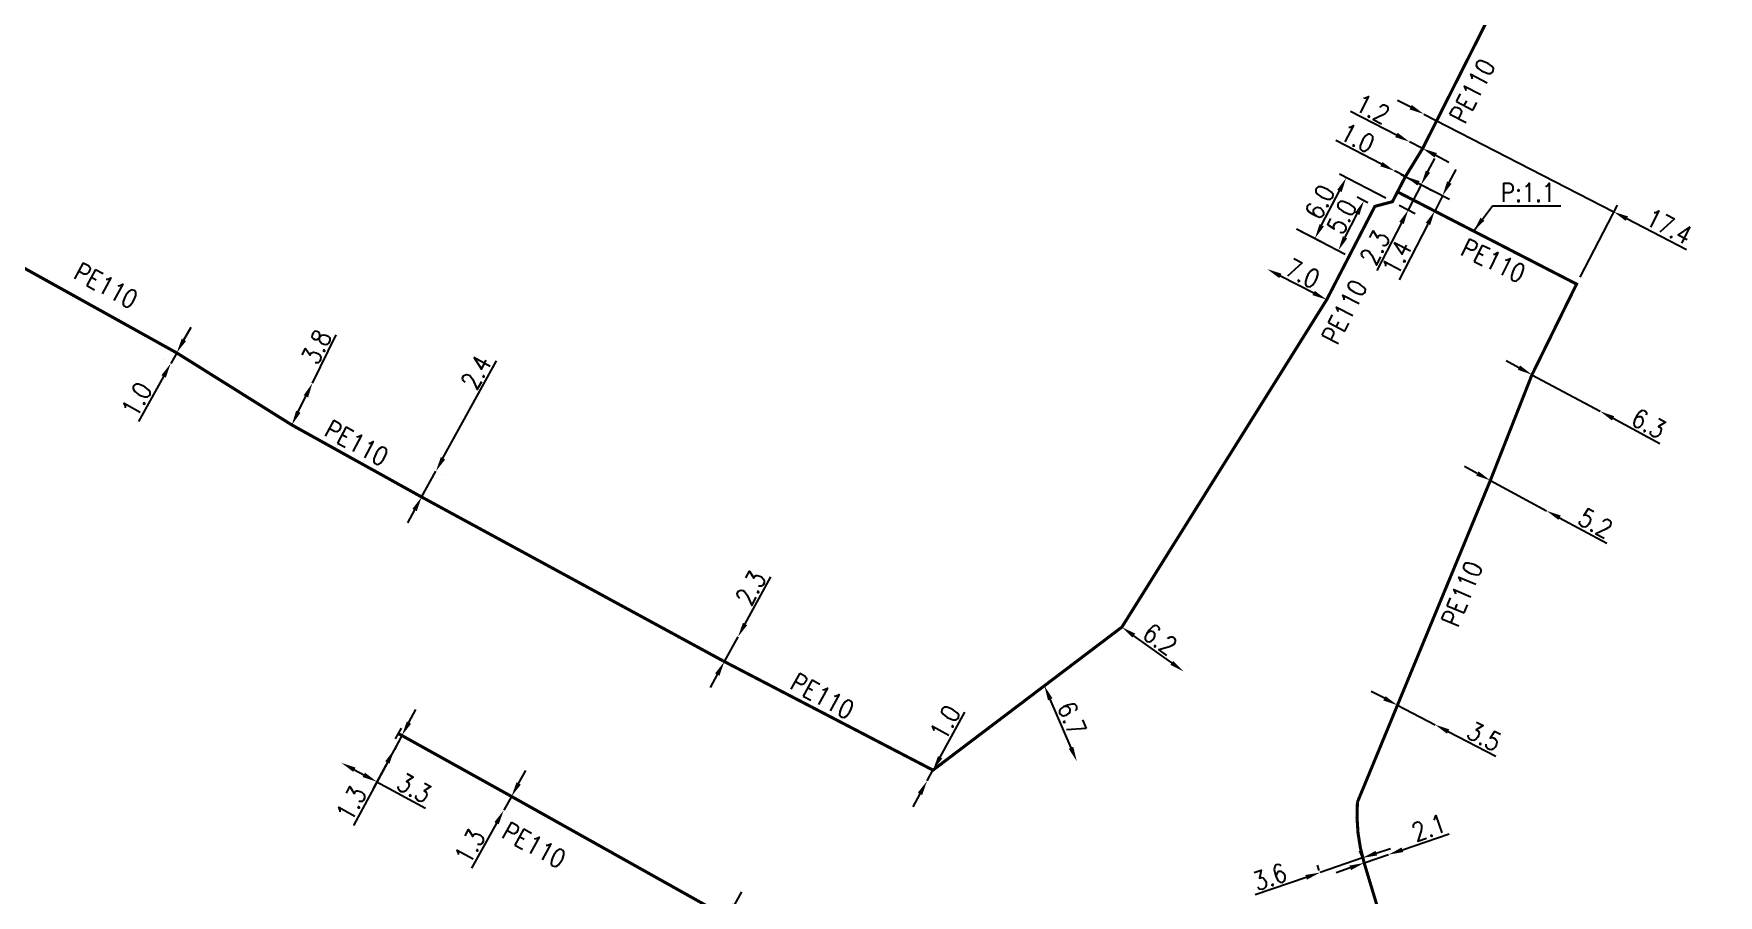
# Model space of a CAD drawing. Header units: millimetres. Extents: x 108995 to 110001, y 128245 to 129001.
# Drawn here: x 109488.1 to 109625.2, y 128613.8 to 128684 of the extents above; entities that cross this region are included whole.
import ezdxf
from ezdxf.enums import TextEntityAlignment as Align

# ---------------------------------------------------------------- set-up
doc = ezdxf.new("R2010")
doc.units = ezdxf.units.MM
doc.header["$PDMODE"] = 34
doc.linetypes.add('L_100_PE', pattern=[14, 10, -1.5, 1, -1.5])
doc.layers.get('0').update_dxf_attribs({"linetype": 'CONTINUOUS'})
doc.layers.get('Defpoints').update_dxf_attribs({"linetype": 'CONTINUOUS'})
doc.layers.add('L_140', color=3, linetype='CONTINUOUS')
doc.layers.add('L_340', color=7, linetype='CONTINUOUS')
doc.styles.get("Standard").update_dxf_attribs({"font": 'romans.shx', "width": 0.85})
doc.dimstyles.get("Standard").update_dxf_attribs({"dimtxt": 1.5, "dimasz": 1.2, "dimexe": 0.625, "dimexo": 0.625, "dimgap": 0.25, "dimtad": 1, "dimdec": 1, "dimzin": 0, "dimdsep": 46, "dimtxsty": 'Standard', "dimcen": -0.5, "dimadec": 0, "dimazin": 0, "dimtfac": 1, "dimtdec": 1, "dimtmove": 0, "dimatfit": 3, "dimfxl": 1, "dimtolj": 1, "dimtzin": 0, "dimarcsym": 0})

# ---------------------------------------------------------------- blocks, each defined once
blk = doc.blocks.new('*D78')
at = {"layer": 'Defpoints', "color": 0, "linetype": 'Continuous'}
for p in [(109599.12, 128629.33), (109602.18, 128627.74), (109602.18, 128627.74)]:
    blk.add_point(p, dxfattribs=at)
at = {"layer": 'L_140', "color": 0, "linetype": 'Continuous', "lineweight": -2}
for p, q in [((109598.06, 128629.89), (109596.99, 128630.44)), ((109599.12, 128629.33), (109602.18, 128627.74)), ((109603.25, 128627.18), (109607.12, 128625.17))]:
    blk.add_line(p, q, dxfattribs=at)
at = {"layer": 'L_140', "color": 0, "linetype": 'Continuous'}
for points in [[(109598.15, 128630.06), (109597.96, 128629.71), (109599.12, 128629.33)], [(109603.34, 128627.36), (109603.15, 128627.01), (109602.18, 128627.74)]]:
    blk.add_solid(points, dxfattribs=at)
at = {"layer": 'L_140', "color": 0, "linetype": 'Continuous', "insert": (109606.18, 128626.78), "char_height": 1.5, "attachment_point": 5, "rotation": 332.4877}
blk.add_mtext('\\A1;3.5', dxfattribs=at)
blk = doc.blocks.new('*D79')
at = {"layer": 'Defpoints', "color": 0, "linetype": 'Continuous'}
for p in [(109606.68, 128647.63), (109611.26, 128645.16), (109611.26, 128645.16)]:
    blk.add_point(p, dxfattribs=at)
at = {"layer": 'L_140', "color": 0, "linetype": 'Continuous', "lineweight": -2}
for p, q in [((109605.62, 128648.2), (109604.57, 128648.77)), ((109606.68, 128647.63), (109611.26, 128645.16)), ((109612.31, 128644.59), (109616.16, 128642.52))]:
    blk.add_line(p, q, dxfattribs=at)
at = {"layer": 'L_140', "color": 0, "linetype": 'Continuous'}
for points in [[(109605.72, 128648.37), (109605.53, 128648.02), (109606.68, 128647.63)], [(109612.41, 128644.77), (109612.22, 128644.42), (109611.26, 128645.16)]]:
    blk.add_solid(points, dxfattribs=at)
at = {"layer": 'L_140', "color": 0, "linetype": 'Continuous', "insert": (109615.24, 128644.15), "char_height": 1.5, "attachment_point": 5, "rotation": 331.6907}
blk.add_mtext('\\A1;5.2', dxfattribs=at)
blk = doc.blocks.new('*D80')
at = {"layer": 'Defpoints', "color": 0, "linetype": 'Continuous', "transparency": 16777216}
for p in [(109596.41, 128616.48), (109598.4, 128617.16), (109598.4, 128617.16)]:
    blk.add_point(p, dxfattribs=at)
at = {"layer": 'L_140', "color": 0, "linetype": 'Continuous', "lineweight": -2, "transparency": 16777216}
for p, q in [((109599.53, 128617.56), (109603.32, 128618.86)), ((109596.41, 128616.48), (109598.4, 128617.16)), ((109595.28, 128616.09), (109594.14, 128615.69))]:
    blk.add_line(p, q, dxfattribs=at)
at = {"layer": 'L_140', "color": 0, "linetype": 'Continuous', "transparency": 16777216}
for points in [[(109599.46, 128617.74), (109599.6, 128617.37), (109598.4, 128617.16)], [(109595.21, 128616.27), (109595.34, 128615.9), (109596.41, 128616.48)]]:
    blk.add_solid(points, dxfattribs=at)
at = {"layer": 'L_140', "color": 0, "linetype": 'Continuous', "transparency": 16777216, "insert": (109601.66, 128619.35), "char_height": 1.5, "attachment_point": 5, "rotation": 19.067}
blk.add_mtext('\\A1;2.1', dxfattribs=at)
blk = doc.blocks.new('*D81')
at = {"layer": 'Defpoints', "color": 0, "linetype": 'Continuous', "transparency": 16777216}
for p in [(109600.1, 128675.21), (109600.1, 128675.21), (109601.17, 128674.66)]:
    blk.add_point(p, dxfattribs=at)
at = {"layer": 'L_140', "color": 0, "linetype": 'Continuous', "lineweight": -2, "transparency": 16777216}
for p, q in [((109599.03, 128675.76), (109595.31, 128677.68)), ((109601.17, 128674.66), (109600.1, 128675.21)), ((109602.23, 128674.11), (109603.3, 128673.56))]:
    blk.add_line(p, q, dxfattribs=at)
at = {"layer": 'L_140', "color": 0, "linetype": 'Continuous', "transparency": 16777216}
for points in [[(109599.13, 128675.94), (109598.94, 128675.58), (109600.1, 128675.21)], [(109602.33, 128674.29), (109602.14, 128673.93), (109601.17, 128674.66)]]:
    blk.add_solid(points, dxfattribs=at)
at = {"layer": 'L_140', "color": 0, "linetype": 'Continuous', "transparency": 16777216, "insert": (109597.1, 128677.88), "char_height": 1.5, "attachment_point": 5, "rotation": 332.7361}
blk.add_mtext('\\A1;1.2', dxfattribs=at)
blk = doc.blocks.new('*D82')
at = {"layer": 'Defpoints', "color": 0, "linetype": 'Continuous'}
for p in [(109601.27, 128677.47), (109601.27, 128677.47), (109613.7, 128663.62)]:
    blk.add_point(p, dxfattribs=at)
at = {"layer": 'L_140', "color": 0, "linetype": 'Continuous', "lineweight": -2}
for p, q in [((109600.2, 128678.02), (109599.13, 128678.57)), ((109601.27, 128677.47), (109616.73, 128669.5)), ((109613.99, 128664.18), (109617.02, 128670.06)), ((109617.8, 128668.95), (109622.65, 128666.45))]:
    blk.add_line(p, q, dxfattribs=at)
at = {"layer": 'L_140', "color": 0, "linetype": 'Continuous'}
for points in [[(109600.29, 128678.2), (109600.11, 128677.84), (109601.27, 128677.47)], [(109617.89, 128669.13), (109617.7, 128668.77), (109616.73, 128669.5)]]:
    blk.add_solid(points, dxfattribs=at)
at = {"layer": 'L_140', "color": 0, "linetype": 'Continuous', "insert": (109621.22, 128668.31), "char_height": 1.5, "attachment_point": 5, "rotation": 332.7383}
blk.add_mtext('\\A1;17.4', dxfattribs=at)
blk = doc.blocks.new('*D83')
at = {"layer": 'Defpoints', "color": 0, "linetype": 'Continuous'}
for p in [(109610.07, 128656.24), (109615.62, 128653.26), (109615.62, 128653.26)]:
    blk.add_point(p, dxfattribs=at)
at = {"layer": 'L_140', "color": 0, "linetype": 'Continuous', "lineweight": -2}
for p, q in [((109609.01, 128656.81), (109607.96, 128657.38)), ((109610.07, 128656.24), (109615.62, 128653.26)), ((109616.67, 128652.69), (109620.47, 128650.64))]:
    blk.add_line(p, q, dxfattribs=at)
at = {"layer": 'L_140', "color": 0, "linetype": 'Continuous'}
for points in [[(109609.11, 128656.99), (109608.92, 128656.64), (109610.07, 128656.24)], [(109616.77, 128652.86), (109616.58, 128652.51), (109615.62, 128653.26)]]:
    blk.add_solid(points, dxfattribs=at)
at = {"layer": 'L_140', "color": 0, "linetype": 'Continuous', "insert": (109619.57, 128652.26), "char_height": 1.5, "attachment_point": 5, "rotation": 331.6907}
blk.add_mtext('\\A1;6.3', dxfattribs=at)
blk = doc.blocks.new('*D121')
at = {"layer": 'Defpoints', "color": 0, "linetype": 'Continuous'}
for p in [(109596.27, 128616.89), (109596.41, 128616.48), (109592.96, 128615.29)]:
    blk.add_point(p, dxfattribs=at)
at = {"layer": 'L_140', "color": 0, "linetype": 'Continuous', "lineweight": -2}
for p, q in [((109597.4, 128617.28), (109598.54, 128617.67)), ((109592.76, 128615.88), (109592.62, 128616.29)), ((109596.27, 128616.89), (109592.82, 128615.7)), ((109596.21, 128617.07), (109596.06, 128617.48)), ((109591.69, 128615.31), (109587.55, 128613.88))]:
    blk.add_line(p, q, dxfattribs=at)
at = {"layer": 'L_140', "color": 0, "linetype": 'Continuous'}
for points in [[(109597.34, 128617.47), (109597.47, 128617.09), (109596.27, 128616.89)], [(109591.62, 128615.5), (109591.75, 128615.12), (109592.82, 128615.7)]]:
    blk.add_solid(points, dxfattribs=at)
at = {"layer": 'L_140', "color": 0, "linetype": 'Continuous', "insert": (109588.73, 128615.34), "char_height": 1.5, "attachment_point": 5, "rotation": 19.067}
blk.add_mtext('\\A1;3.6', dxfattribs=at)
blk = doc.blocks.new('*D396')
at = {"layer": 'Defpoints', "color": 0, "linetype": 'Continuous', "transparency": 16777216}
for p in [(109544.01, 128610.99), (109544.01, 128610.99), (109544.6, 128612.04)]:
    blk.add_point(p, dxfattribs=at)
at = {"layer": 'L_140', "color": 0, "linetype": 'Continuous', "lineweight": -2, "transparency": 16777216}
for p, q in [((109545.18, 128613.09), (109545.76, 128614.14)), ((109544.6, 128612.04), (109544.01, 128610.99)), ((109543.43, 128609.94), (109541.4, 128606.28))]:
    blk.add_line(p, q, dxfattribs=at)
at = {"layer": 'L_140', "color": 0, "linetype": 'Continuous', "transparency": 16777216}
for points in [[(109545, 128613.18), (109545.35, 128612.99), (109544.6, 128612.04)], [(109543.26, 128610.04), (109543.61, 128609.84), (109544.01, 128610.99)]]:
    blk.add_solid(points, dxfattribs=at)
at = {"layer": 'L_140', "color": 0, "linetype": 'Continuous', "transparency": 16777216, "insert": (109541.25, 128608.07), "char_height": 1.5, "attachment_point": 5, "rotation": 60.9568}
blk.add_mtext('\\A1;1.2', dxfattribs=at)
blk = doc.blocks.new('*D397')
at = {"layer": 'Defpoints', "color": 0, "linetype": 'Continuous', "transparency": 16777216}
for p in [(109527, 128621.9), (109526.37, 128620.77), (109526.37, 128620.77)]:
    blk.add_point(p, dxfattribs=at)
at = {"layer": 'L_140', "color": 0, "linetype": 'Continuous', "lineweight": -2, "transparency": 16777216}
for p, q in [((109527.58, 128622.95), (109528.16, 128624)), ((109527, 128621.9), (109526.37, 128620.77)), ((109525.79, 128619.72), (109523.76, 128616.05))]:
    blk.add_line(p, q, dxfattribs=at)
at = {"layer": 'L_140', "color": 0, "linetype": 'Continuous', "transparency": 16777216}
for points in [[(109527.41, 128623.05), (109527.76, 128622.86), (109527, 128621.9)], [(109525.61, 128619.81), (109525.96, 128619.62), (109526.37, 128620.77)]]:
    blk.add_solid(points, dxfattribs=at)
at = {"layer": 'L_140', "color": 0, "linetype": 'Continuous', "transparency": 16777216, "insert": (109523.61, 128617.84), "char_height": 1.5, "attachment_point": 5, "rotation": 61.0091}
blk.add_mtext('\\A1;1.3', dxfattribs=at)
blk = doc.blocks.new('*D398')
at = {"layer": 'Defpoints', "color": 0, "linetype": 'Continuous', "transparency": 16777216}
for p in [(109518.08, 128626.86), (109517.47, 128625.72), (109517.47, 128625.72)]:
    blk.add_point(p, dxfattribs=at)
at = {"layer": 'L_340', "color": 0, "linetype": 'Continuous', "lineweight": -2, "transparency": 16777216}
for p, q in [((109518.65, 128627.92), (109519.22, 128628.98)), ((109518.08, 128626.86), (109517.47, 128625.72)), ((109516.9, 128624.66), (109514.13, 128619.54))]:
    blk.add_line(p, q, dxfattribs=at)
at = {"layer": 'L_340', "color": 0, "linetype": 'Continuous', "transparency": 16777216}
for points in [[(109518.48, 128628.01), (109518.83, 128627.82), (109518.08, 128626.86)], [(109516.72, 128624.76), (109517.07, 128624.57), (109517.47, 128625.72)]]:
    blk.add_solid(points, dxfattribs=at)
at = {"layer": 'L_340', "color": 0, "linetype": 'Continuous', "transparency": 16777216, "insert": (109513.96, 128621.33), "char_height": 1.5, "attachment_point": 5, "rotation": 61.6701}
blk.add_mtext('\\A1;1.3', dxfattribs=at)
blk = doc.blocks.new('L_340_07')
at = {"color": 0, "linetype": 'Continuous', "const_width": 0.25, "flags": 128}
blk.add_lwpolyline([(0, 0), (0.35, 0)], dxfattribs=at)
at = {"color": 0, "linetype": 'Continuous', "flags": 128}
blk.add_lwpolyline([(0.35, -0.5), (0.35, 0.5)], dxfattribs=at)
at = {"color": 0, "linetype": 'Continuous', "width": 0.75, "flags": 3}
for tag, p in [('DEF_LEG', (0.72, -3.47)), ('DEF_COUP', (0.72, -5.97)), ('DEF_TYPE', (0.72, -8.47))]:
    blk.add_attdef(tag, text='', height=1.2, dxfattribs=at).set_placement(p, align=Align.MIDDLE)
blk = doc.blocks.new('*D399')
at = {"layer": 'Defpoints', "color": 0, "linetype": 'Continuous', "transparency": 16777216}
for p in [(109518.1, 128626.9), (109513.15, 128624.64), (109516.05, 128623.09)]:
    blk.add_point(p, dxfattribs=at)
at = {"layer": 'L_340', "color": 0, "linetype": 'Continuous', "lineweight": -2, "transparency": 16777216}
for p, q in [((109517.81, 128626.35), (109515.75, 128622.54)), ((109514.21, 128624.07), (109514.99, 128623.65)), ((109516.05, 128623.09), (109520, 128620.95))]:
    blk.add_line(p, q, dxfattribs=at)
at = {"layer": 'L_340', "color": 0, "linetype": 'Continuous', "transparency": 16777216}
for points in [[(109514.31, 128624.25), (109514.12, 128623.9), (109513.15, 128624.64)], [(109515.08, 128623.83), (109514.89, 128623.48), (109516.05, 128623.09)]]:
    blk.add_solid(points, dxfattribs=at)
at = {"layer": 'L_340', "color": 0, "linetype": 'Continuous', "transparency": 16777216, "insert": (109519.08, 128622.58), "char_height": 1.5, "attachment_point": 5, "rotation": 331.6701}
blk.add_mtext('\\A1;3.3', dxfattribs=at)
blk = doc.blocks.new('*D463')
at = {"layer": 'Defpoints', "color": 0, "linetype": 'Continuous'}
for p in [(109499.75, 128658.02), (109499.75, 128658.02), (109499.26, 128657.15)]:
    blk.add_point(p, dxfattribs=at)
at = {"layer": 'L_140', "color": 0, "linetype": 'Continuous', "lineweight": -2}
for p, q in [((109500.33, 128659.07), (109500.92, 128660.12)), ((109498.72, 128657.45), (109498.72, 128657.45)), ((109499.2, 128658.33), (109499.2, 128658.33)), ((109499.75, 128658.02), (109499.26, 128657.15)), ((109498.68, 128656.1), (109496.65, 128652.44))]:
    blk.add_line(p, q, dxfattribs=at)
at = {"layer": 'L_140', "color": 0, "linetype": 'Continuous'}
for points in [[(109500.16, 128659.17), (109500.51, 128658.98), (109499.75, 128658.02)], [(109498.51, 128656.2), (109498.86, 128656), (109499.26, 128657.15)]]:
    blk.add_solid(points, dxfattribs=at)
at = {"layer": 'L_140', "color": 0, "linetype": 'Continuous', "insert": (109496.5, 128654.23), "char_height": 1.5, "attachment_point": 5, "rotation": 60.94}
blk.add_mtext('\\A1;1.0', dxfattribs=at)
blk = doc.blocks.new('*D464')
at = {"layer": 'Defpoints', "color": 0, "linetype": 'Continuous'}
for p in [(109510.8, 128655.56), (109509.12, 128652.15), (109509.12, 128652.15)]:
    blk.add_point(p, dxfattribs=at)
at = {"layer": 'L_140', "color": 0, "linetype": 'Continuous', "lineweight": -2}
for p, q in [((109510.8, 128655.56), (109512.72, 128659.48)), ((109509.65, 128653.22), (109510.27, 128654.48))]:
    blk.add_line(p, q, dxfattribs=at)
at = {"layer": 'L_140', "color": 0, "linetype": 'Continuous'}
for points in [[(109510.09, 128654.57), (109510.45, 128654.39), (109510.8, 128655.56)], [(109509.47, 128653.31), (109509.83, 128653.14), (109509.12, 128652.15)]]:
    blk.add_solid(points, dxfattribs=at)
at = {"layer": 'L_140', "color": 0, "linetype": 'Continuous', "insert": (109511.13, 128658.5), "char_height": 1.5, "attachment_point": 5, "rotation": 63.8834}
blk.add_mtext('\\A1;3.8', dxfattribs=at)
blk = doc.blocks.new('*D465')
at = {"layer": 'Defpoints', "color": 0, "linetype": 'Continuous', "transparency": 16777216}
for p in [(109520.85, 128648.38), (109519.69, 128646.28), (109519.69, 128646.28)]:
    blk.add_point(p, dxfattribs=at)
at = {"layer": 'L_140', "color": 0, "linetype": 'Continuous', "lineweight": -2, "transparency": 16777216}
for p, q in [((109521.42, 128649.44), (109525.78, 128657.38)), ((109519.69, 128646.28), (109520.85, 128648.38)), ((109521.39, 128648.08), (109521.39, 128648.08)), ((109519.12, 128645.23), (109518.54, 128644.17)), ((109520.24, 128645.98), (109520.24, 128645.98))]:
    blk.add_line(p, q, dxfattribs=at)
at = {"layer": 'L_140', "color": 0, "linetype": 'Continuous', "transparency": 16777216}
for points in [[(109521.25, 128649.53), (109521.6, 128649.34), (109520.85, 128648.38)], [(109518.94, 128645.32), (109519.29, 128645.13), (109519.69, 128646.28)]]:
    blk.add_solid(points, dxfattribs=at)
at = {"layer": 'L_140', "color": 0, "linetype": 'Continuous', "transparency": 16777216, "insert": (109524.13, 128656.44), "char_height": 1.5, "attachment_point": 5, "rotation": 61.2526}
blk.add_mtext('\\A1;2.4', dxfattribs=at)
blk = doc.blocks.new('*D466')
at = {"layer": 'Defpoints', "color": 0, "linetype": 'Continuous', "transparency": 16777216}
for p in [(109545.44, 128634.9), (109544.33, 128632.88), (109544.33, 128632.88)]:
    blk.add_point(p, dxfattribs=at)
at = {"layer": 'L_140', "color": 0, "linetype": 'Continuous', "lineweight": -2, "transparency": 16777216}
for p, q in [((109546.01, 128635.95), (109548.11, 128639.78)), ((109544.33, 128632.88), (109545.44, 128634.9)), ((109543.75, 128631.83), (109543.17, 128630.77))]:
    blk.add_line(p, q, dxfattribs=at)
at = {"layer": 'L_140', "color": 0, "linetype": 'Continuous', "transparency": 16777216}
for points in [[(109545.84, 128636.04), (109546.19, 128635.85), (109545.44, 128634.9)], [(109543.58, 128631.92), (109543.93, 128631.73), (109544.33, 128632.88)]]:
    blk.add_solid(points, dxfattribs=at)
at = {"layer": 'L_140', "color": 0, "linetype": 'Continuous', "transparency": 16777216, "insert": (109546.48, 128638.87), "char_height": 1.5, "attachment_point": 5, "rotation": 61.2526}
blk.add_mtext('\\A1;2.3', dxfattribs=at)
blk = doc.blocks.new('*D467')
at = {"layer": 'Defpoints', "color": 0, "linetype": 'Continuous', "transparency": 16777216}
for p in [(109560.83, 128623.16), (109561.31, 128624.04), (109561.31, 128624.04)]:
    blk.add_point(p, dxfattribs=at)
at = {"layer": 'L_140', "color": 0, "linetype": 'Continuous', "lineweight": -2, "transparency": 16777216}
for p, q in [((109561.89, 128625.09), (109563.91, 128628.76)), ((109560.83, 128623.16), (109561.31, 128624.04)), ((109560.25, 128622.11), (109559.67, 128621.06))]:
    blk.add_line(p, q, dxfattribs=at)
at = {"layer": 'L_140', "color": 0, "linetype": 'Continuous', "transparency": 16777216}
for points in [[(109561.72, 128625.18), (109562.07, 128624.99), (109561.31, 128624.04)], [(109560.08, 128622.21), (109560.43, 128622.01), (109560.83, 128623.16)]]:
    blk.add_solid(points, dxfattribs=at)
at = {"layer": 'L_140', "color": 0, "linetype": 'Continuous', "transparency": 16777216, "insert": (109562.31, 128627.93), "char_height": 1.5, "attachment_point": 5, "rotation": 61.176}
blk.add_mtext('\\A1;1.0', dxfattribs=at)
blk = doc.blocks.new('*D468')
at = {"layer": 'Defpoints', "color": 0, "linetype": 'Continuous', "transparency": 16777216}
for p in [(109588.52, 128664.84), (109593.36, 128662.35), (109593.36, 128662.35)]:
    blk.add_point(p, dxfattribs=at)
at = {"layer": 'L_140', "color": 0, "linetype": 'Continuous', "lineweight": -2, "transparency": 16777216}
blk.add_line((109589.59, 128664.29), (109592.3, 128662.9), dxfattribs=at)
at = {"layer": 'L_140', "color": 0, "linetype": 'Continuous', "transparency": 16777216}
for points in [[(109589.68, 128664.47), (109589.5, 128664.11), (109588.52, 128664.84)], [(109592.39, 128663.07), (109592.2, 128662.72), (109593.36, 128662.35)]]:
    blk.add_solid(points, dxfattribs=at)
at = {"layer": 'L_140', "color": 0, "linetype": 'Continuous', "transparency": 16777216, "insert": (109591.4, 128664.48), "char_height": 1.5, "attachment_point": 5, "rotation": 332.7375}
blk.add_mtext('\\A1;7.0', dxfattribs=at)
blk = doc.blocks.new('*D469')
at = {"layer": 'Defpoints', "color": 0, "linetype": 'Continuous', "transparency": 16777216}
for p in [(109596.39, 128670.4), (109597.28, 128669.95), (109590.35, 128668.4)]:
    blk.add_point(p, dxfattribs=at)
at = {"layer": 'L_140', "color": 0, "linetype": 'Continuous', "lineweight": -2, "transparency": 16777216}
for p, q in [((109596.72, 128670.23), (109595.83, 128670.69)), ((109594.85, 128667.43), (109595.84, 128669.34)), ((109590.91, 128668.11), (109594.86, 128666.07))]:
    blk.add_line(p, q, dxfattribs=at)
at = {"layer": 'L_140', "color": 0, "linetype": 'Continuous', "transparency": 16777216}
for points in [[(109595.66, 128669.43), (109596.02, 128669.25), (109596.39, 128670.4)], [(109594.68, 128667.52), (109595.03, 128667.33), (109594.31, 128666.36)]]:
    blk.add_solid(points, dxfattribs=at)
at = {"layer": 'L_140', "color": 0, "linetype": 'Continuous', "transparency": 16777216, "insert": (109594.59, 128669.1), "char_height": 1.5, "attachment_point": 5, "rotation": 62.7375}
blk.add_mtext('\\A1;5.0', dxfattribs=at)
blk = doc.blocks.new('*D470')
at = {"layer": 'Defpoints', "color": 0, "linetype": 'Continuous', "transparency": 16777216}
for p in [(109594.95, 128672.27), (109598.71, 128670.33), (109590.35, 128668.4)]:
    blk.add_point(p, dxfattribs=at)
at = {"layer": 'L_140', "color": 0, "linetype": 'Continuous', "lineweight": -2, "transparency": 16777216}
for p, q in [((109598.16, 128670.62), (109594.39, 128672.56)), ((109592.95, 128668.41), (109594.4, 128671.21)), ((109590.91, 128668.11), (109592.96, 128667.05))]:
    blk.add_line(p, q, dxfattribs=at)
at = {"layer": 'L_140', "color": 0, "linetype": 'Continuous', "transparency": 16777216}
for points in [[(109594.22, 128671.3), (109594.57, 128671.11), (109594.95, 128672.27)], [(109592.78, 128668.5), (109593.13, 128668.31), (109592.4, 128667.34)]]:
    blk.add_solid(points, dxfattribs=at)
at = {"layer": 'L_140', "color": 0, "linetype": 'Continuous', "transparency": 16777216, "insert": (109592.8, 128670.3), "char_height": 1.5, "attachment_point": 5, "rotation": 62.7375}
blk.add_mtext('\\A1;6.0', dxfattribs=at)
blk = doc.blocks.new('*D471')
at = {"layer": 'Defpoints', "color": 0, "linetype": 'Continuous', "transparency": 16777216}
for p in [(109598.88, 128672.84), (109599.77, 128672.38), (109599.77, 128672.38)]:
    blk.add_point(p, dxfattribs=at)
at = {"layer": 'L_140', "color": 0, "linetype": 'Continuous', "lineweight": -2, "transparency": 16777216}
for p, q in [((109597.81, 128673.38), (109594.09, 128675.3)), ((109599.77, 128672.38), (109598.88, 128672.84)), ((109599.16, 128673.39), (109599.16, 128673.39)), ((109600.05, 128672.93), (109600.05, 128672.93)), ((109600.83, 128671.83), (109601.9, 128671.28))]:
    blk.add_line(p, q, dxfattribs=at)
at = {"layer": 'L_140', "color": 0, "linetype": 'Continuous', "transparency": 16777216}
for points in [[(109597.9, 128673.56), (109597.72, 128673.21), (109598.88, 128672.84)], [(109600.92, 128672.01), (109600.74, 128671.65), (109599.77, 128672.38)]]:
    blk.add_solid(points, dxfattribs=at)
at = {"layer": 'L_140', "color": 0, "linetype": 'Continuous', "transparency": 16777216, "insert": (109595.87, 128675.51), "char_height": 1.5, "attachment_point": 5, "rotation": 332.7375}
blk.add_mtext('\\A1;1.0', dxfattribs=at)
blk = doc.blocks.new('*D472')
at = {"layer": 'Defpoints', "color": 0, "linetype": 'Continuous', "transparency": 16777216}
for p in [(109570.38, 128630.91), (109570.38, 128630.91), (109573.02, 128624.76)]:
    blk.add_point(p, dxfattribs=at)
at = {"layer": 'L_140', "color": 0, "linetype": 'Continuous', "lineweight": -2, "transparency": 16777216}
blk.add_line((109572.55, 128625.86), (109570.85, 128629.81), dxfattribs=at)
at = {"layer": 'L_140', "color": 0, "linetype": 'Continuous', "transparency": 16777216}
for points in [[(109571.04, 128629.89), (109570.67, 128629.73), (109570.38, 128630.91)], [(109572.73, 128625.94), (109572.36, 128625.78), (109573.02, 128624.76)]]:
    blk.add_solid(points, dxfattribs=at)
at = {"layer": 'L_140', "color": 0, "linetype": 'Continuous', "transparency": 16777216, "insert": (109572.62, 128628.23), "char_height": 1.5, "attachment_point": 5, "rotation": 293.2137}
blk.add_mtext('\\A1;6.7', dxfattribs=at)
blk = doc.blocks.new('*D473')
at = {"layer": 'Defpoints', "color": 0, "linetype": 'Continuous', "transparency": 16777216}
for p in [(109576.69, 128635.69), (109576.69, 128635.69), (109581.72, 128632.07)]:
    blk.add_point(p, dxfattribs=at)
at = {"layer": 'L_140', "color": 0, "linetype": 'Continuous', "lineweight": -2, "transparency": 16777216}
for p, q in [((109577.05, 128636.2), (109577.05, 128636.2)), ((109580.75, 128632.77), (109577.66, 128634.99)), ((109582.08, 128632.58), (109582.08, 128632.58))]:
    blk.add_line(p, q, dxfattribs=at)
at = {"layer": 'L_140', "color": 0, "linetype": 'Continuous', "transparency": 16777216}
for points in [[(109577.78, 128635.15), (109577.54, 128634.83), (109576.69, 128635.69)], [(109580.86, 128632.93), (109580.63, 128632.61), (109581.72, 128632.07)]]:
    blk.add_solid(points, dxfattribs=at)
at = {"layer": 'L_140', "color": 0, "linetype": 'Continuous', "transparency": 16777216, "insert": (109579.79, 128634.69), "char_height": 1.5, "attachment_point": 5, "rotation": 324.2366}
blk.add_mtext('\\A1;6.2', dxfattribs=at)
blk = doc.blocks.new('*D478')
at = {"layer": 'Defpoints', "color": 0, "linetype": 'Continuous', "transparency": 16777216}
for p in [(109598.88, 128672.84), (109598.71, 128670.33), (109600, 128669.67)]:
    blk.add_point(p, dxfattribs=at)
at = {"layer": 'L_140', "color": 0, "linetype": 'Continuous', "lineweight": -2, "transparency": 16777216}
for p, q in [((109601.6, 128672.78), (109602.15, 128673.85)), ((109599.43, 128672.55), (109601.61, 128671.43)), ((109601.05, 128671.71), (109600, 128669.67)), ((109599.27, 128670.05), (109600.56, 128669.38)), ((109599.45, 128668.6), (109597.45, 128664.72))]:
    blk.add_line(p, q, dxfattribs=at)
at = {"layer": 'L_140', "color": 0, "linetype": 'Continuous', "transparency": 16777216}
for points in [[(109601.43, 128672.87), (109601.78, 128672.69), (109601.05, 128671.71)], [(109599.27, 128668.69), (109599.63, 128668.51), (109600, 128669.67)]]:
    blk.add_solid(points, dxfattribs=at)
at = {"layer": 'L_140', "color": 0, "linetype": 'Continuous', "transparency": 16777216, "insert": (109597.29, 128666.58), "char_height": 1.5, "attachment_point": 5, "rotation": 62.7375}
blk.add_mtext('\\A1;2.3', dxfattribs=at)
blk = doc.blocks.new('*D479')
at = {"layer": 'Defpoints', "color": 0, "linetype": 'Continuous', "transparency": 16777216}
for p in [(109598.88, 128672.83), (109599.12, 128671.13), (109602.15, 128669.57)]:
    blk.add_point(p, dxfattribs=at)
at = {"layer": 'L_140', "color": 0, "linetype": 'Continuous', "lineweight": -2, "transparency": 16777216}
for p, q in [((109599.43, 128672.55), (109603.35, 128670.53)), ((109603.34, 128671.89), (109603.89, 128672.95)), ((109599.68, 128670.85), (109602.7, 128669.29)), ((109602.79, 128670.82), (109602.15, 128669.57)), ((109601.6, 128668.51), (109599.27, 128663.98))]:
    blk.add_line(p, q, dxfattribs=at)
at = {"layer": 'L_140', "color": 0, "linetype": 'Continuous', "transparency": 16777216}
for points in [[(109603.16, 128671.98), (109603.52, 128671.79), (109602.79, 128670.82)], [(109601.42, 128668.6), (109601.78, 128668.42), (109602.15, 128669.57)]]:
    blk.add_solid(points, dxfattribs=at)
at = {"layer": 'L_140', "color": 0, "linetype": 'Continuous', "transparency": 16777216, "insert": (109599.07, 128665.79), "char_height": 1.5, "attachment_point": 5, "rotation": 62.7375}
blk.add_mtext('\\A1;1.4', dxfattribs=at)

msp = doc.modelspace()

# ---------------------------------------------------------------- linework, layer by layer
at = {"layer": 'L_140', "linetype": 'L_100_PE', "ltscale": 0.5, "const_width": 0.25, "flags": 128}
for points in [[(109482.58, 128912.39), (109481.22, 128916.23), (109477.45, 128926.82), (109474.76, 128935.81, 0.177329), (109470.12, 128942.02, 0.210802), (109461.99, 128943.36), (109451.13, 128939.35), (109439.29, 128935), (109427.19, 128930.36), (109421.8, 128928.45), (109405.93, 128922.96), (109397.93, 128920.3), (109387, 128916.1), (109375, 128912.22), (109356.43, 128905.57), (109341.11, 128899.97), (109332.8, 128896.94), (109332.43, 128890.82), (109324.74, 128887.99), (109317.45, 128885.37), (109306.65, 128879.74), (109302.73, 128870.13), (109312.07, 128863.35), (109316.47, 128856.63), (109334.04, 128844.69), (109349.69, 128832.68), (109362.19, 128823.15), (109377.16, 128811.48), (109392.7, 128799.66), (109403.34, 128791.45), (109421.9, 128777.3), (109431.58, 128770), (109445.64, 128757.51), (109450.7, 128753.44), (109451.39, 128751.07), (109456.34, 128745.52), (109461.06, 128738.58), (109463.89, 128733.64), (109465.67, 128732.72, -0.039202), (109469.58, 128722.34, -0.011522), (109470.93, 128716.94, -0.034307), (109471.72, 128710.61), (109471.71, 128703.8), (109471.54, 128696.26), (109471.6, 128695.49), (109471.65, 128686.31), (109471.73, 128684.49), (109472.07, 128676.52), (109472.27, 128673.86), (109474.03, 128672.89), (109480.81, 128669.12), (109482.18, 128667.79), (109499.75, 128658.02), (109509.12, 128652.15), (109519.69, 128646.28), (109544.33, 128632.88), (109561.31, 128624.04), (109570.38, 128630.91), (109576.69, 128635.69), (109593.36, 128662.35), (109597.28, 128669.95), (109598.71, 128670.33), (109599.77, 128672.38), (109601.17, 128674.66), (109601.17, 128674.66), (109610.68, 128693.52), (109613.98, 128699.96), (109568.93, 128729.76, -0.061112), (109549.63, 128749.18, -0.014366), (109529.31, 128778.35, -0.010642), (109524.77, 128785.53, -0.011164), (109520.35, 128793.26), (109508.46, 128824.9), (109506.87, 128829.16), (109511.1, 128840.44), (109520, 128844.08), (109518.85, 128847.94), (109518.85, 128848.79), (109518.85, 128848.79)], [(109678.67, 128544.69), (109664.55, 128551.64), (109644.39, 128561.89), (109630.62, 128568.83), (109623.96, 128572.28), (109621.23, 128573.89), (109610.76, 128579.7), (109601.82, 128584.37), (109599.05, 128585.66, 0.40485), (109597.99, 128585.29, -0.410858), (109595.94, 128584.6), (109593.99, 128585.34), (109587.52, 128588.53), (109569.96, 128597.95), (109551.98, 128607.94), (109544.6, 128612.04), (109527, 128621.9), (109518.08, 128626.86)]]:
    msp.add_lwpolyline(points, format="xyb", dxfattribs=at)
at = {"layer": 'L_140', "linetype": 'L_100_PE', "ltscale": 0.5, "const_width": 0.25}
msp.add_lwpolyline([(109599.12, 128671.13), (109613.7, 128663.62), (109610.07, 128656.24), (109606.68, 128647.63), (109599.12, 128629.33), (109595.86, 128621.43, 0.090869), (109596.41, 128616.48), (109598.55, 128609.38, 0.125559), (109604.11, 128600.86), (109604.11, 128600.86), (109608.07, 128598.74), (109616.97, 128593.96), (109622.31, 128591.14), (109631.4, 128586.11)], format="xyb", dxfattribs=at)

# ---------------------------------------------------------------- block references
at = {"layer": 'L_340', "rotation": 151.6700960401304}
msp.add_blockref('L_340_07', (109518.08, 128626.86), dxfattribs=at)

# ---------------------------------------------------------------- texts
at = {"layer": 'L_140', "linetype": 'Continuous', "width": 0.85}
for rotation, p in [(62.436, (109604.62, 128676.58)), (334.0817, (109604.14, 128666.05)), (331.3839, (109491.23, 128664.15)), (62.7361, (109594.22, 128658.58)), (331.3839, (109511.63, 128651.33)), (67.5579, (109604.03, 128635.59)), (331.3839, (109549.55, 128630.73))]:
    msp.add_text('PE110', height=1.5, rotation=rotation, dxfattribs=at).set_placement(p)
msp.add_text('PE110', height=1.5, rotation=331.3603, dxfattribs=at).set_placement((109528.84, 128617.94), align=Align.MIDDLE)
at = {"layer": 'L_140', "linetype": 'Continuous', "insert": (109607.54, 128671.83), "char_height": 1.5, "attachment_point": 1}
msp.add_mtext('\\A1;P:1.1', dxfattribs=at)

# ---------------------------------------------------------------- dimensions: what is measured, and where the dimension line sits
at = {"layer": 'L_140', "linetype": 'Continuous'}
for base, p1, p2, angle, override, picture, middle in [((109600.1, 128675.21), (109601.17, 128674.66), (109600.1, 128675.21), 332.7361, {"dimscale": 1, "dimlfac": 1, "dimlunit": 2, "dimatfit": 0}, '*D81', (109596.64, 128676.99)), ((109601.27, 128677.47), (109613.7, 128663.62), (109601.27, 128677.47), 332.7383, {"dimatfit": 0}, '*D82', (109620.76, 128667.42)), ((109615.62, 128653.26), (109610.07, 128656.24), (109615.62, 128653.26), 151.6907, {"dimatfit": 0}, '*D83', (109619.1, 128651.38)), ((109611.26, 128645.16), (109606.68, 128647.63), (109611.26, 128645.16), 151.6907, {"dimatfit": 0}, '*D79', (109614.77, 128643.27)), ((109602.1812, 128627.739), (109599.1214, 128629.3327), (109602.1812, 128627.739), 152.4877, {"dimatfit": 0}, '*D78', (109605.7162, 128625.8978)), ((109598.4, 128617.16), (109596.41, 128616.48), (109598.4, 128617.16), 199.067, {"dimscale": 1, "dimlfac": 1, "dimlunit": 2, "dimatfit": 0}, '*D80', (109601.99, 128618.41))]:
    dim = msp.add_linear_dim(base=base, p1=p1, p2=p2, angle=angle, dimstyle='Standard', override=override, dxfattribs=at)
    dim.commit()
    dim.dimension.update_dxf_attribs({"geometry": picture, "text_midpoint": middle, "dimtype": 160})
for base, p1, p2, angle, text, picture, middle in [((109599.77, 128672.38), (109598.88, 128672.83), (109599.77, 128672.38), 332.7375, '1.0', '*D471', (109595.41, 128674.62)), ((109600, 128669.67), (109598.88, 128672.83), (109598.71, 128670.33), 242.7375, '2.3', '*D478', (109598.18, 128666.13)), ((109594.95, 128672.27), (109590.35, 128668.4), (109598.71, 128670.33), 242.7375, '6.0', '*D470', (109593.69, 128669.84)), ((109602.15, 128669.57), (109598.88, 128672.83), (109599.12, 128671.13), 62.7375, '1.4', '*D479', (109599.96, 128665.34)), ((109596.39, 128670.4), (109590.35, 128668.4), (109597.28, 128669.95), 242.7375, '5.0', '*D469', (109595.48, 128668.64)), ((109593.36, 128662.35), (109588.52, 128664.84), (109593.36, 128662.35), 332.7375, '7.0', '*D468', (109590.94, 128663.59)), ((109499.75, 128658.02), (109499.26, 128657.15), (109499.75, 128658.02), 60.94, '1.0', '*D463', (109497.37, 128653.74)), ((109509.12, 128652.15), (109510.8, 128655.56), (109509.12, 128652.15), 63.8834, '3.8', '*D464', (109512.02, 128658.06)), ((109519.69, 128646.28), (109520.85, 128648.38), (109519.69, 128646.28), 61.2526, '2.4', '*D465', (109525, 128655.96)), ((109544.33, 128632.88), (109545.44, 128634.9), (109544.33, 128632.88), 61.2526, '2.3', '*D466', (109547.35, 128638.39)), ((109576.69, 128635.69), (109581.72, 128632.07), (109576.69, 128635.69), 324.2366, '6.2', '*D473', (109579.2, 128633.88)), ((109570.38, 128630.91), (109573.02, 128624.76), (109570.38, 128630.91), 293.2137, '6.7', '*D472', (109571.7, 128627.84)), ((109561.31, 128624.04), (109560.83, 128623.16), (109561.31, 128624.04), 61.176, '1.0', '*D467', (109563.19, 128627.45))]:
    dim = msp.add_linear_dim(base=base, p1=p1, p2=p2, angle=angle, text=text, dimstyle='Standard', dxfattribs=at)
    dim.commit()
    dim.dimension.update_dxf_attribs({"geometry": picture, "text_midpoint": middle, "dimtype": 160})
for base, p1, p2, angle, picture, middle in [((109526.37, 128620.77), (109527, 128621.9), (109526.37, 128620.77), 61.0091, '*D397', (109524.48, 128617.36)), ((109544.01, 128610.99), (109544.6, 128612.04), (109544.01, 128610.99), 60.9568, '*D396', (109542.12, 128607.58))]:
    dim = msp.add_linear_dim(base=base, p1=p1, p2=p2, angle=angle, dimstyle='Standard', dxfattribs=at)
    dim.commit()
    dim.dimension.update_dxf_attribs({"geometry": picture, "text_midpoint": middle, "dimtype": 160})
dim = msp.add_linear_dim(base=(109596.27, 128616.89), p1=(109592.96, 128615.29), p2=(109596.41, 128616.48), angle=199.067, text='3.6', dimstyle='Standard', override={"dimatfit": 0}, dxfattribs=at)
dim.commit()
dim.dimension.update_dxf_attribs({"geometry": '*D121', "text_midpoint": (109589.05, 128614.4), "dimtype": 160})
at = {"layer": 'L_340', "linetype": 'Continuous'}
for base, p1, p2, angle, picture, middle in [((109517.47, 128625.72), (109518.08, 128626.86), (109517.47, 128625.72), 61.6701, '*D398', (109514.84, 128620.85)), ((109516.05, 128623.09), (109513.15, 128624.64), (109518.1, 128626.9), 331.6701, '*D399', (109518.61, 128621.7))]:
    dim = msp.add_linear_dim(base=base, p1=p1, p2=p2, angle=angle, dimstyle='Standard', dxfattribs=at)
    dim.commit()
    dim.dimension.update_dxf_attribs({"geometry": picture, "text_midpoint": middle, "dimtype": 160})

# ---------------------------------------------------------------- leaders
at = {"layer": 'L_140', "linetype": 'Continuous', "annotation_type": 0, "has_hookline": 1, "hookline_direction": 0, "text_width": 4.13}
msp.add_leader([(109605.32, 128667.94), (109606.85, 128669.99), (109608.05, 128669.99)], dimstyle='Standard', dxfattribs=at)

doc.saveas('drawing.dxf')
